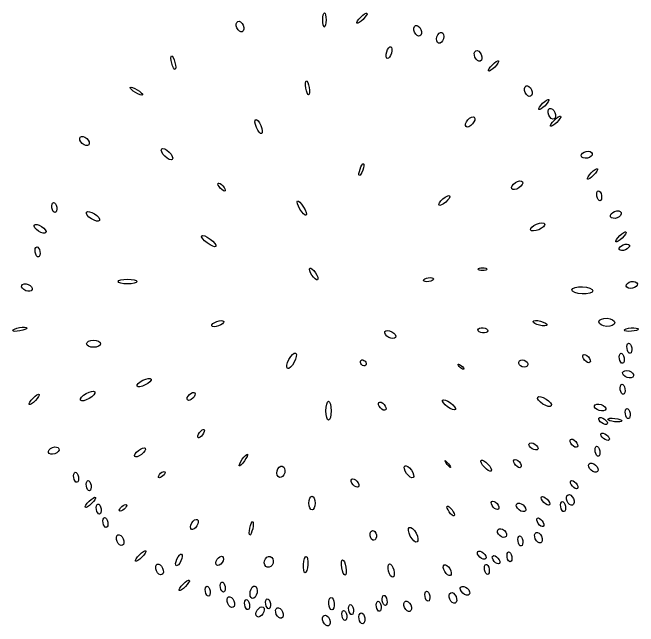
# Model space of a CAD drawing. Header units: millimetres. Extents: x 42.8 to 56.1, y 231.3 to 241.4.
# Drawn here: x 51.953 to 55.158, y 238.211 to 241.355 of the extents above; entities that cross this region are included whole.
import ezdxf

# ---------------------------------------------------------------- set-up
doc = ezdxf.new("R2010")
doc.units = ezdxf.units.MM
doc.layers.add('arbres', color=7, linetype='Continuous')

# ---------------------------------------------------------------- blocks, each defined once
blk = doc.blocks.new('arb3')
for centre, major_axis, ratio in [((75.471, 213.3335), (0.0002, 0.0364), 0.235667), ((75.6634, 213.3423), (0.0257, 0.0257), 0.235667), ((75.0392, 213.2992), (-0.0115, 0.0265), 0.599346), ((75.9489, 213.2777), (-0.0115, 0.0265), 0.599346), ((76.064, 213.2421), (0.0081, 0.0277), 0.599346), ((75.8023, 213.1662), (-0.009, -0.0301), 0.394929), ((76.2579, 213.149), (-0.0115, 0.0265), 0.599346), ((74.6977, 213.114), (-0.0093, 0.0352), 0.235667), ((76.3372, 213.0978), (0.0257, 0.0257), 0.235667), ((75.3842, 212.9858), (0.006, -0.0361), 0.232532), ((74.5085, 212.9686), (0.0314, -0.0184), 0.235667), ((76.5154, 212.9689), (-0.0115, 0.0265), 0.599346), ((76.5946, 212.9004), (0.0257, 0.0257), 0.235667), ((76.6355, 212.853), (-0.0115, 0.0265), 0.599346), ((75.1346, 212.7874), (0.015, -0.0361), 0.317162), ((76.2173, 212.8114), (-0.0211, -0.0241), 0.506656), ((76.6547, 212.8146), (0.0257, 0.0257), 0.235667), ((74.2431, 212.7138), (-0.0215, 0.0193), 0.599346), ((74.6654, 212.6461), (0.0271, -0.0271), 0.40057), ((76.8144, 212.6431), (0.0283, 0.0055), 0.599346), ((75.6607, 212.5669), (-0.0107, -0.0304), 0.228787), ((76.8435, 212.5444), (0.0257, 0.0257), 0.235667), ((74.9448, 212.4775), (0.0179, -0.0197), 0.336339), ((76.4579, 212.4867), (-0.0271, -0.018), 0.497894), ((76.085, 212.4085), (-0.0271, -0.0241), 0.299439), ((76.8779, 212.4328), (-0.0043, 0.0257), 0.465085), ((74.0886, 212.3728), (-0.0043, 0.0257), 0.465085), ((75.3551, 212.37), (0.0222, -0.0369), 0.242573), ((74.2865, 212.3274), (0.0331, -0.021), 0.390988), ((76.9635, 212.3363), (-0.0268, -0.0106), 0.599346), ((74.0156, 212.2634), (-0.03, 0.0193), 0.403055), ((76.5632, 212.2732), (-0.0361, -0.015), 0.384524), ((76.9894, 212.2226), (0.0257, 0.0257), 0.235667), ((74.879, 212.2011), (0.0361, -0.0271), 0.274892), ((77.0066, 212.169), (-0.0257, -0.0107), 0.516018), ((74.0027, 212.1454), (-0.0043, 0.0257), 0.465085), ((75.4167, 212.0327), (0.0197, -0.0295), 0.310149), ((76.2812, 212.0573), (-0.0222, 0), 0.333371), ((76.0043, 212.0034), (-0.0251, -0.0036), 0.399957), ((73.9485, 211.963), (-0.0269, 0.0106), 0.599346), ((74.4639, 211.9936), (0.0481, 0), 0.249994), ((77.0451, 211.9761), (-0.0284, -0.0053), 0.599346), ((76.7918, 211.9485), (-0.0541, 0.003), 0.337423), ((74.9251, 211.7779), (0.0304, 0.0107), 0.372036), ((76.5752, 211.7802), (-0.0361, 0.009), 0.291443), ((76.9172, 211.785), (-0.0407, 0.0023), 0.511309), ((73.9112, 211.7493), (0.0358, 0.0067), 0.235667), ((76.2827, 211.7434), (-0.0257, 0.0026), 0.505236), ((77.0424, 211.7475), (0.0363, 0.0026), 0.235667), ((75.8083, 211.7224), (-0.0271, 0.0148), 0.535283), ((74.2895, 211.6749), (0.0361, 0), 0.500009), ((77.0323, 211.6521), (-0.0043, 0.0257), 0.465085), ((75.303, 211.5877), (0.0211, 0.0391), 0.345433), ((76.8131, 211.5993), (-0.0172, 0.0193), 0.505236), ((76.9937, 211.6006), (-0.0043, 0.0257), 0.465085), ((75.6704, 211.5772), (-0.0123, 0.0123), 0.721209), ((76.1703, 211.5575), (-0.0148, 0.0123), 0.286339), ((76.4893, 211.574), (-0.0233, 0.0072), 0.72409), ((77.0259, 211.5191), (-0.0279, 0.0086), 0.592729), ((74.5481, 211.4765), (0.0361, 0.018), 0.333273), ((76.998, 211.4419), (-0.0043, 0.0257), 0.465085), ((73.9856, 211.3904), (0.0257, 0.0257), 0.235667), ((74.2594, 211.4073), (0.0361, 0.021), 0.359897), ((74.7889, 211.4055), (0.0188, 0.0178), 0.505236), ((76.598, 211.3793), (-0.0349, 0.0224), 0.365513), ((75.4925, 211.3322), (0, 0.0481), 0.279574), ((75.7674, 211.3554), (-0.0172, 0.0193), 0.505236), ((76.109, 211.3622), (-0.0331, 0.0241), 0.303077), ((76.8832, 211.3484), (-0.0294, 0.009), 0.514694), ((77.0238, 211.3175), (-0.0043, 0.0257), 0.465085), ((76.898, 211.2794), (-0.0213, 0.0151), 0.465085), ((76.9579, 211.2843), (0.0362, -0.0041), 0.235667), ((74.8399, 211.2149), (0.015, 0.021), 0.367582), ((76.9082, 211.1991), (-0.0205, 0.0161), 0.465085), ((76.7484, 211.1662), (-0.0172, 0.0193), 0.505236), ((74.0852, 211.128), (-0.0272, -0.0096), 0.599346), ((76.5415, 211.1493), (-0.0226, 0.0136), 0.514539), ((76.8693, 211.1244), (-0.0043, 0.0257), 0.465085), ((74.5271, 211.1187), (0.0271, 0.021), 0.372088), ((75.0564, 211.0796), (0.0211, 0.0301), 0.183186), ((76.4596, 211.0617), (-0.0172, 0.0193), 0.505236), ((75.9045, 211.0195), (-0.0211, 0.0301), 0.40963), ((76.1031, 211.0587), (-0.0142, 0.0178), 0.156161), ((76.2993, 211.0508), (-0.0249, 0.0274), 0.336356), ((76.8478, 211.0408), (-0.0215, 0.0193), 0.599346), ((74.6387, 211.005), (0.0161, 0.0143), 0.41521), ((75.2486, 211.0195), (0.0071, 0.0285), 0.686094), ((74.2001, 210.9914), (-0.0043, 0.0257), 0.465085), ((74.2645, 210.9485), (-0.0043, 0.0257), 0.465085), ((75.628, 210.9621), (-0.0172, 0.0193), 0.505236), ((76.7501, 210.9537), (-0.0171, 0.0197), 0.465085), ((75.4079, 210.8591), (0, 0.0348), 0.451845), ((76.6026, 210.8711), (-0.0204, 0.0204), 0.400553), ((76.7299, 210.8754), (-0.0115, 0.0265), 0.599346), ((74.2731, 210.8627), (0.0257, 0.0257), 0.235667), ((76.3451, 210.8476), (-0.0172, 0.0193), 0.505236), ((76.4782, 210.8371), (-0.0226, 0.0181), 0.563107), ((76.6933, 210.8413), (-0.0043, 0.0257), 0.465085), ((74.316, 210.8284), (-0.0043, 0.0257), 0.465085), ((74.4401, 210.835), (-0.0179, -0.0161), 0.371636), ((76.1175, 210.8193), (-0.0174, 0.0249), 0.29542), ((74.3503, 210.7598), (-0.0043, 0.0257), 0.465085), ((74.8054, 210.7496), (0.0149, 0.0249), 0.514464), ((75.0967, 210.7297), (0.0075, 0.0348), 0.209591), ((76.5763, 210.761), (-0.0148, 0.0215), 0.465085), ((75.9258, 210.6973), (-0.0199, 0.0373), 0.394665), ((74.4256, 210.6695), (-0.0115, 0.0265), 0.599346), ((75.7215, 210.6937), (-0.0036, 0.025), 0.632502), ((76.3808, 210.7059), (-0.0204, 0.0181), 0.648582), ((76.5669, 210.6823), (-0.0115, 0.0265), 0.599346), ((76.4745, 210.6654), (-0.0043, 0.0257), 0.465085), ((74.5306, 210.5882), (0.0257, 0.0257), 0.235667), ((76.2767, 210.5928), (-0.0204, 0.0181), 0.505052), ((76.4187, 210.5839), (-0.0043, 0.0257), 0.465085), ((74.7266, 210.5679), (0.0136, 0.0294), 0.349199), ((74.9349, 210.5629), (0.0149, 0.0224), 0.562458), ((75.1864, 210.5579), (0.0075, 0.0274), 0.794185), ((75.3752, 210.5444), (0.003, 0.0421), 0.256929), ((76.35, 210.5689), (-0.0172, 0.0193), 0.505236), ((74.6273, 210.5193), (-0.0115, 0.0265), 0.599346), ((75.5707, 210.5294), (-0.006, 0.0391), 0.274137), ((75.8128, 210.5136), (-0.0091, 0.0339), 0.391926), ((76.1002, 210.5159), (-0.0158, 0.0271), 0.482869), ((76.3028, 210.5195), (-0.0043, 0.0257), 0.465085), ((74.7537, 210.438), (0.0257, 0.0257), 0.235667), ((74.9511, 210.4294), (-0.0043, 0.0257), 0.465085), ((74.8739, 210.408), (-0.0043, 0.0257), 0.465085), ((75.109, 210.4028), (0.0068, 0.0317), 0.545555), ((76.1913, 210.4101), (-0.0215, 0.0193), 0.599346), ((74.992, 210.352), (-0.0115, 0.0265), 0.599346), ((75.7793, 210.3608), (-0.0043, 0.0257), 0.465085), ((75.9982, 210.3823), (-0.0043, 0.0257), 0.465085), ((76.1292, 210.3735), (-0.0115, 0.0265), 0.599346), ((75.0755, 210.3394), (-0.0043, 0.0257), 0.465085), ((75.1828, 210.3436), (-0.0043, 0.0257), 0.465085), ((75.5073, 210.3439), (-0.0023, 0.0317), 0.433382), ((75.7493, 210.3308), (-0.0043, 0.0257), 0.465085), ((75.8975, 210.3306), (-0.0115, 0.0265), 0.599346), ((75.142, 210.3018), (-0.0157, -0.0242), 0.599346), ((75.2409, 210.2962), (-0.0115, 0.0265), 0.599346), ((75.6077, 210.3136), (-0.0043, 0.0257), 0.465085), ((75.4812, 210.2576), (-0.0115, 0.0265), 0.599346), ((75.5733, 210.2836), (-0.0043, 0.0257), 0.465085), ((75.6634, 210.2686), (-0.0043, 0.0279), 0.532197)]:
    blk.add_ellipse(centre, major_axis=major_axis, ratio=ratio)

msp = doc.modelspace()

# ---------------------------------------------------------------- block references
at = {"layer": 'arbres'}
msp.add_blockref('arb3', (-21.9213, 27.9838), dxfattribs=at)

doc.saveas('drawing.dxf')
